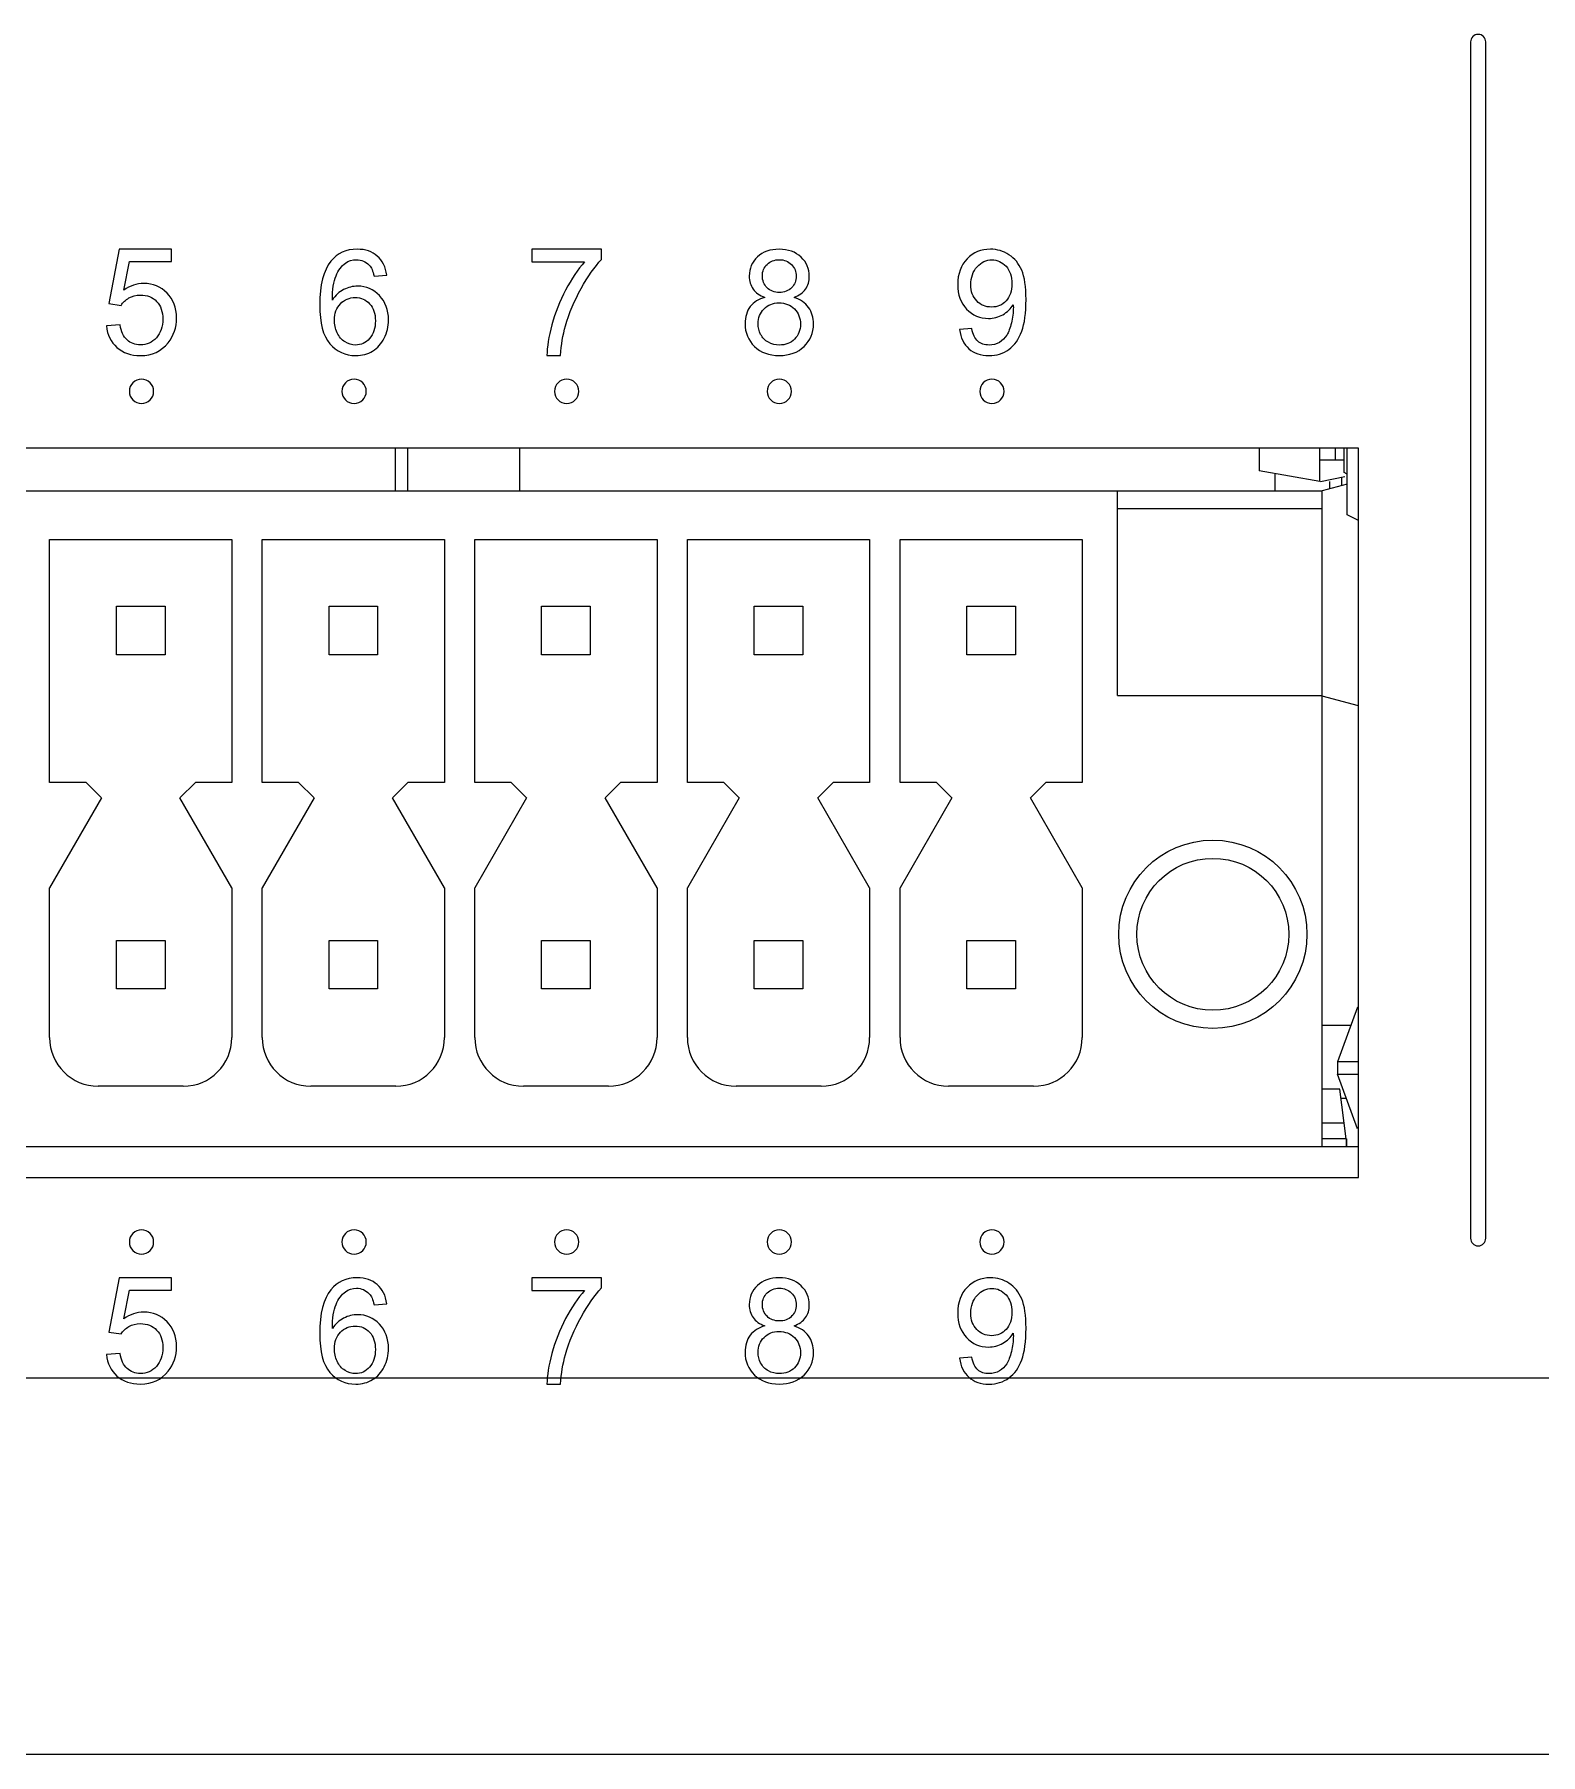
# Model space of a CAD drawing. Header units: millimetres. Extents: x 4086 to 8318, y 123 to 1549.
# Drawn here: x 6935.23 to 6960.03, y 1054.42 to 1082.74 of the extents above; entities that cross this region are included whole.
import ezdxf

# ---------------------------------------------------------------- set-up
doc = ezdxf.new("R2010")
doc.units = ezdxf.units.MM
doc.layers.add('20_ALL_FEATURES', color=7, linetype='Continuous')
doc.layers.add('layer 3', color=7, linetype='Continuous')

msp = doc.modelspace()

# ---------------------------------------------------------------- linework, layer by layer
at = {"layer": '20_ALL_FEATURES', "color": 7, "linetype": 'Continuous'}
for p, q in [((6957.033, 1075.925), (6913.433, 1075.925)), ((6941.175, 1075.225), (6941.175, 1075.925)), ((6941.375, 1075.925), (6941.375, 1075.225)), ((6943.22, 1075.925), (6943.22, 1075.225)), ((6955.395, 1075.925), (6955.395, 1075.553)), ((6956.395, 1075.376), (6956.395, 1075.925)), ((6956.645, 1075.925), (6956.645, 1075.736)), ((6956.795, 1075.524), (6956.795, 1075.925)), ((6956.845, 1074.831), (6956.845, 1075.925)), ((6957.033, 1063.925), (6957.033, 1075.925)), ((6956.395, 1075.376), (6955.395, 1075.553)), ((6956.395, 1075.736), (6956.795, 1075.736)), ((6955.655, 1075.507), (6955.655, 1075.225)), ((6956.405, 1075.376), (6956.808, 1075.462)), ((6956.845, 1075.333), (6956.433, 1075.223)), ((6956.555, 1075.376), (6956.555, 1075.256)), ((6956.755, 1075.309), (6956.755, 1075.451)), ((6956.845, 1075.499), (6956.795, 1075.524)), ((6914.033, 1075.225), (6956.433, 1075.225)), ((6953.063, 1071.855), (6953.063, 1075.225)), ((6956.433, 1064.425), (6956.433, 1075.225)), ((6956.433, 1074.925), (6953.063, 1074.925)), ((6957.033, 1074.738), (6956.845, 1074.831)), ((6935.483, 1070.425), (6935.483, 1074.425)), ((6935.483, 1074.425), (6938.483, 1074.425)), ((6938.483, 1074.425), (6938.483, 1070.425)), ((6938.983, 1070.425), (6938.983, 1074.425)), ((6938.983, 1074.425), (6941.983, 1074.425)), ((6941.983, 1074.425), (6941.983, 1070.425)), ((6942.483, 1070.425), (6942.483, 1074.425)), ((6942.483, 1074.425), (6945.483, 1074.425)), ((6945.483, 1074.425), (6945.483, 1070.425)), ((6945.983, 1070.425), (6945.983, 1074.425)), ((6945.983, 1074.425), (6948.983, 1074.425)), ((6948.983, 1074.425), (6948.983, 1070.425)), ((6949.483, 1070.425), (6949.483, 1074.425)), ((6949.483, 1074.425), (6952.483, 1074.425)), ((6952.483, 1074.425), (6952.483, 1070.425)), ((6936.583, 1072.525), (6936.583, 1073.325)), ((6936.583, 1073.325), (6937.383, 1073.325)), ((6937.383, 1073.325), (6937.383, 1072.525)), ((6940.083, 1072.525), (6940.083, 1073.325)), ((6940.083, 1073.325), (6940.883, 1073.325)), ((6940.883, 1073.325), (6940.883, 1072.525)), ((6943.583, 1072.525), (6943.583, 1073.325)), ((6943.583, 1073.325), (6944.383, 1073.325)), ((6944.383, 1073.325), (6944.383, 1072.525)), ((6947.083, 1072.525), (6947.083, 1073.325)), ((6947.083, 1073.325), (6947.883, 1073.325)), ((6947.883, 1073.325), (6947.883, 1072.525)), ((6950.583, 1072.525), (6950.583, 1073.325)), ((6950.583, 1073.325), (6951.383, 1073.325)), ((6951.383, 1073.325), (6951.383, 1072.525)), ((6937.383, 1072.525), (6936.583, 1072.525)), ((6940.883, 1072.525), (6940.083, 1072.525)), ((6944.383, 1072.525), (6943.583, 1072.525)), ((6947.883, 1072.525), (6947.083, 1072.525)), ((6951.383, 1072.525), (6950.583, 1072.525)), ((6953.063, 1071.855), (6956.433, 1071.855)), ((6957.033, 1071.685), (6956.433, 1071.846)), ((6936.083, 1070.425), (6935.483, 1070.425)), ((6936.336, 1070.171), (6935.483, 1068.692)), ((6936.083, 1070.425), (6936.336, 1070.171)), ((6937.629, 1070.171), (6937.883, 1070.425)), ((6938.483, 1068.692), (6937.629, 1070.171)), ((6938.483, 1070.425), (6937.883, 1070.425)), ((6939.583, 1070.425), (6938.983, 1070.425)), ((6939.836, 1070.171), (6938.983, 1068.692)), ((6939.583, 1070.425), (6939.836, 1070.171)), ((6941.129, 1070.171), (6941.383, 1070.425)), ((6941.983, 1068.692), (6941.129, 1070.171)), ((6941.983, 1070.425), (6941.383, 1070.425)), ((6943.083, 1070.425), (6942.483, 1070.425)), ((6943.336, 1070.171), (6942.483, 1068.692)), ((6943.083, 1070.425), (6943.336, 1070.171)), ((6944.629, 1070.171), (6944.883, 1070.425)), ((6945.483, 1068.692), (6944.629, 1070.171)), ((6945.483, 1070.425), (6944.883, 1070.425)), ((6946.583, 1070.425), (6945.983, 1070.425)), ((6946.836, 1070.171), (6945.983, 1068.692)), ((6946.583, 1070.425), (6946.836, 1070.171)), ((6948.129, 1070.171), (6948.383, 1070.425)), ((6948.983, 1068.692), (6948.129, 1070.171)), ((6948.983, 1070.425), (6948.383, 1070.425)), ((6950.083, 1070.425), (6949.483, 1070.425)), ((6950.336, 1070.171), (6949.483, 1068.692)), ((6950.083, 1070.425), (6950.336, 1070.171)), ((6951.629, 1070.171), (6951.883, 1070.425)), ((6952.483, 1068.692), (6951.629, 1070.171)), ((6952.483, 1070.425), (6951.883, 1070.425)), ((6935.483, 1066.225), (6935.483, 1068.692)), ((6938.483, 1068.692), (6938.483, 1066.225)), ((6938.983, 1066.225), (6938.983, 1068.692)), ((6941.983, 1068.692), (6941.983, 1066.225)), ((6942.483, 1066.225), (6942.483, 1068.692)), ((6945.483, 1068.692), (6945.483, 1066.225)), ((6945.983, 1066.225), (6945.983, 1068.692)), ((6948.983, 1068.692), (6948.983, 1066.225)), ((6949.483, 1066.225), (6949.483, 1068.692)), ((6952.483, 1068.692), (6952.483, 1066.225)), ((6936.583, 1067.025), (6936.583, 1067.825)), ((6936.583, 1067.825), (6937.383, 1067.825)), ((6937.383, 1067.825), (6937.383, 1067.025)), ((6940.083, 1067.025), (6940.083, 1067.825)), ((6940.083, 1067.825), (6940.883, 1067.825)), ((6940.883, 1067.825), (6940.883, 1067.025)), ((6943.583, 1067.025), (6943.583, 1067.825)), ((6943.583, 1067.825), (6944.383, 1067.825)), ((6944.383, 1067.825), (6944.383, 1067.025)), ((6947.083, 1067.025), (6947.083, 1067.825)), ((6947.083, 1067.825), (6947.883, 1067.825)), ((6947.883, 1067.825), (6947.883, 1067.025)), ((6950.583, 1067.025), (6950.583, 1067.825)), ((6950.583, 1067.825), (6951.383, 1067.825)), ((6951.383, 1067.825), (6951.383, 1067.025)), ((6937.383, 1067.025), (6936.583, 1067.025)), ((6940.883, 1067.025), (6940.083, 1067.025)), ((6944.383, 1067.025), (6943.583, 1067.025)), ((6947.883, 1067.025), (6947.083, 1067.025)), ((6951.383, 1067.025), (6950.583, 1067.025)), ((6957.012, 1066.725), (6956.685, 1065.825)), ((6956.903, 1066.425), (6956.433, 1066.425)), ((6956.685, 1065.825), (6956.685, 1065.625)), ((6957.033, 1065.825), (6956.685, 1065.825)), ((6937.683, 1065.425), (6936.283, 1065.425)), ((6941.183, 1065.425), (6939.783, 1065.425)), ((6944.683, 1065.425), (6943.283, 1065.425)), ((6948.183, 1065.425), (6946.783, 1065.425)), ((6951.683, 1065.425), (6950.283, 1065.425)), ((6956.726, 1065.375), (6956.433, 1065.375)), ((6957.012, 1064.725), (6956.685, 1065.625)), ((6956.685, 1065.625), (6957.033, 1065.625)), ((6956.826, 1064.56), (6956.726, 1065.375)), ((6956.83, 1065.225), (6956.745, 1065.225)), ((6956.795, 1064.816), (6956.433, 1064.816)), ((6956.826, 1064.56), (6956.433, 1064.56)), ((6956.826, 1064.56), (6956.826, 1064.435)), ((6956.826, 1064.56), (6956.836, 1064.56)), ((6956.836, 1064.56), (6956.836, 1064.425)), ((6957.033, 1064.425), (6913.433, 1064.425)), ((6913.433, 1063.925), (6957.033, 1063.925)), ((6846.023, 1060.625), (7173.323, 1060.625)), ((7173.273, 1054.425), (6846.073, 1054.425))]:
    msp.add_line(p, q, dxfattribs=at)
for radius in [1.55, 1.25]:
    msp.add_circle((6954.633, 1067.925), radius, dxfattribs=at)
for centre, start, end in [((6936.283, 1066.225), 180, 270), ((6937.683, 1066.225), 270, 0), ((6939.783, 1066.225), 180, 270), ((6941.183, 1066.225), 270, 0), ((6943.283, 1066.225), 180, 270), ((6944.683, 1066.225), 270, 0), ((6946.783, 1066.225), 180, 270), ((6948.183, 1066.225), 270, 0), ((6950.283, 1066.225), 180, 270), ((6951.683, 1066.225), 270, 0)]:
    msp.add_arc(centre, 0.8, start, end, dxfattribs=at)
at = {"layer": 'layer 3'}
for points, knots in [([(6959.126, 1082.611), (6959.126, 1076.048), (6959.126, 1066.203), (6959.126, 1062.922), (6959.126, 1062.922), (6959.126, 1062.853), (6959.07, 1062.797), (6959.001, 1062.797), (6959.001, 1062.797), (6958.932, 1062.797), (6958.876, 1062.853), (6958.876, 1062.922), (6958.876, 1062.922), (6958.876, 1069.485), (6958.876, 1079.329), (6958.876, 1082.611), (6958.876, 1082.611), (6958.876, 1082.68), (6958.932, 1082.736), (6959.001, 1082.736), (6959.001, 1082.736), (6959.07, 1082.736), (6959.126, 1082.68), (6959.126, 1082.611)], [0, 0, 0, 0, 0.142857, 0.142857, 0.142857, 0.142857, 0.285714, 0.285714, 0.285714, 0.285714, 0.428571, 0.428571, 0.428571, 0.428571, 0.571429, 0.571429, 0.571429, 0.571429, 0.714286, 0.714286, 0.714286, 0.714286, 1, 1, 1, 1]), ([(6936.419, 1077.937), (6936.419, 1077.937), (6936.643, 1077.954), (6936.643, 1077.954), (6936.643, 1077.954), (6936.659, 1077.845), (6936.698, 1077.763), (6936.758, 1077.708), (6936.758, 1077.708), (6936.818, 1077.653), (6936.891, 1077.626), (6936.978, 1077.626), (6936.978, 1077.626), (6937.082, 1077.626), (6937.169, 1077.665), (6937.24, 1077.742), (6937.24, 1077.742), (6937.311, 1077.82), (6937.346, 1077.923), (6937.346, 1078.051), (6937.346, 1078.051), (6937.346, 1078.173), (6937.313, 1078.269), (6937.245, 1078.34), (6937.245, 1078.34), (6937.177, 1078.411), (6937.087, 1078.446), (6936.976, 1078.446), (6936.976, 1078.446), (6936.906, 1078.446), (6936.844, 1078.43), (6936.789, 1078.398), (6936.789, 1078.398), (6936.734, 1078.367), (6936.691, 1078.326), (6936.66, 1078.276), (6936.66, 1078.276), (6936.66, 1078.276), (6936.458, 1078.305), (6936.458, 1078.305), (6936.458, 1078.305), (6936.458, 1078.305), (6936.626, 1079.2), (6936.626, 1079.2), (6936.626, 1079.2), (6936.626, 1079.2), (6937.49, 1079.2), (6937.49, 1079.2), (6937.49, 1079.2), (6937.49, 1079.2), (6937.49, 1078.996), (6937.49, 1078.996), (6937.49, 1078.996), (6937.49, 1078.996), (6936.796, 1078.996), (6936.796, 1078.996), (6936.796, 1078.996), (6936.796, 1078.996), (6936.704, 1078.526), (6936.704, 1078.526), (6936.704, 1078.526), (6936.808, 1078.599), (6936.917, 1078.636), (6937.032, 1078.636), (6937.032, 1078.636), (6937.184, 1078.636), (6937.312, 1078.583), (6937.416, 1078.477), (6937.416, 1078.477), (6937.52, 1078.372), (6937.573, 1078.237), (6937.573, 1078.071), (6937.573, 1078.071), (6937.573, 1077.913), (6937.527, 1077.777), (6937.435, 1077.662), (6937.435, 1077.662), (6937.323, 1077.521), (6937.171, 1077.45), (6936.978, 1077.45), (6936.978, 1077.45), (6936.82, 1077.45), (6936.691, 1077.495), (6936.59, 1077.584), (6936.59, 1077.584), (6936.49, 1077.673), (6936.433, 1077.79), (6936.419, 1077.937)], [0, 0, 0, 0, 0.043478, 0.043478, 0.043478, 0.043478, 0.086957, 0.086957, 0.086957, 0.086957, 0.130435, 0.130435, 0.130435, 0.130435, 0.173913, 0.173913, 0.173913, 0.173913, 0.217391, 0.217391, 0.217391, 0.217391, 0.26087, 0.26087, 0.26087, 0.26087, 0.304348, 0.304348, 0.304348, 0.304348, 0.347826, 0.347826, 0.347826, 0.347826, 0.391304, 0.391304, 0.391304, 0.391304, 0.434783, 0.434783, 0.434783, 0.434783, 0.478261, 0.478261, 0.478261, 0.478261, 0.521739, 0.521739, 0.521739, 0.521739, 0.565217, 0.565217, 0.565217, 0.565217, 0.608696, 0.608696, 0.608696, 0.608696, 0.652174, 0.652174, 0.652174, 0.652174, 0.695652, 0.695652, 0.695652, 0.695652, 0.73913, 0.73913, 0.73913, 0.73913, 0.782609, 0.782609, 0.782609, 0.782609, 0.826087, 0.826087, 0.826087, 0.826087, 0.869565, 0.869565, 0.869565, 0.869565, 0.913043, 0.913043, 0.913043, 0.913043, 1, 1, 1, 1]), ([(6941.033, 1078.774), (6941.033, 1078.774), (6940.825, 1078.757), (6940.825, 1078.757), (6940.825, 1078.757), (6940.806, 1078.84), (6940.78, 1078.9), (6940.745, 1078.938), (6940.745, 1078.938), (6940.688, 1078.998), (6940.617, 1079.028), (6940.533, 1079.028), (6940.533, 1079.028), (6940.466, 1079.028), (6940.406, 1079.009), (6940.354, 1078.972), (6940.354, 1078.972), (6940.288, 1078.924), (6940.236, 1078.853), (6940.198, 1078.761), (6940.198, 1078.761), (6940.159, 1078.668), (6940.139, 1078.536), (6940.138, 1078.364), (6940.138, 1078.364), (6940.189, 1078.441), (6940.251, 1078.499), (6940.324, 1078.536), (6940.324, 1078.536), (6940.398, 1078.574), (6940.474, 1078.592), (6940.555, 1078.592), (6940.555, 1078.592), (6940.695, 1078.592), (6940.815, 1078.54), (6940.914, 1078.437), (6940.914, 1078.437), (6941.013, 1078.334), (6941.062, 1078.2), (6941.062, 1078.036), (6941.062, 1078.036), (6941.062, 1077.929), (6941.039, 1077.829), (6940.993, 1077.736), (6940.993, 1077.736), (6940.946, 1077.644), (6940.882, 1077.573), (6940.801, 1077.524), (6940.801, 1077.524), (6940.72, 1077.475), (6940.628, 1077.45), (6940.525, 1077.45), (6940.525, 1077.45), (6940.35, 1077.45), (6940.207, 1077.515), (6940.096, 1077.644), (6940.096, 1077.644), (6939.985, 1077.773), (6939.93, 1077.985), (6939.93, 1078.281), (6939.93, 1078.281), (6939.93, 1078.613), (6939.991, 1078.854), (6940.114, 1079.004), (6940.114, 1079.004), (6940.22, 1079.135), (6940.365, 1079.2), (6940.546, 1079.2), (6940.546, 1079.2), (6940.681, 1079.2), (6940.792, 1079.163), (6940.878, 1079.087), (6940.878, 1079.087), (6940.964, 1079.012), (6941.016, 1078.908), (6941.033, 1078.774)], [0, 0, 0, 0, 0.05, 0.05, 0.05, 0.05, 0.1, 0.1, 0.1, 0.1, 0.15, 0.15, 0.15, 0.15, 0.2, 0.2, 0.2, 0.2, 0.25, 0.25, 0.25, 0.25, 0.3, 0.3, 0.3, 0.3, 0.35, 0.35, 0.35, 0.35, 0.4, 0.4, 0.4, 0.4, 0.45, 0.45, 0.45, 0.45, 0.5, 0.5, 0.5, 0.5, 0.55, 0.55, 0.55, 0.55, 0.6, 0.6, 0.6, 0.6, 0.65, 0.65, 0.65, 0.65, 0.7, 0.7, 0.7, 0.7, 0.75, 0.75, 0.75, 0.75, 0.8, 0.8, 0.8, 0.8, 0.85, 0.85, 0.85, 0.85, 0.9, 0.9, 0.9, 0.9, 1, 1, 1, 1]), ([(6943.423, 1078.992), (6943.423, 1078.992), (6943.423, 1079.2), (6943.423, 1079.2), (6943.423, 1079.2), (6943.423, 1079.2), (6944.569, 1079.2), (6944.569, 1079.2), (6944.569, 1079.2), (6944.569, 1079.2), (6944.569, 1079.032), (6944.569, 1079.032), (6944.569, 1079.032), (6944.456, 1078.912), (6944.344, 1078.752), (6944.233, 1078.553), (6944.233, 1078.553), (6944.122, 1078.354), (6944.037, 1078.149), (6943.976, 1077.938), (6943.976, 1077.938), (6943.933, 1077.79), (6943.905, 1077.627), (6943.893, 1077.45), (6943.893, 1077.45), (6943.893, 1077.45), (6943.67, 1077.45), (6943.67, 1077.45), (6943.67, 1077.45), (6943.673, 1077.59), (6943.7, 1077.759), (6943.752, 1077.956), (6943.752, 1077.956), (6943.805, 1078.154), (6943.879, 1078.345), (6943.977, 1078.528), (6943.977, 1078.528), (6944.075, 1078.712), (6944.179, 1078.867), (6944.289, 1078.992), (6944.289, 1078.992), (6944.289, 1078.992), (6943.423, 1078.992), (6943.423, 1078.992)], [0, 0, 0, 0, 0.083333, 0.083333, 0.083333, 0.083333, 0.166667, 0.166667, 0.166667, 0.166667, 0.25, 0.25, 0.25, 0.25, 0.333333, 0.333333, 0.333333, 0.333333, 0.416667, 0.416667, 0.416667, 0.416667, 0.5, 0.5, 0.5, 0.5, 0.583333, 0.583333, 0.583333, 0.583333, 0.666667, 0.666667, 0.666667, 0.666667, 0.75, 0.75, 0.75, 0.75, 0.833333, 0.833333, 0.833333, 0.833333, 1, 1, 1, 1]), ([(6947.259, 1078.408), (6947.171, 1078.44), (6947.107, 1078.486), (6947.064, 1078.545), (6947.064, 1078.545), (6947.023, 1078.605), (6947.001, 1078.676), (6947.001, 1078.758), (6947.001, 1078.758), (6947.001, 1078.883), (6947.046, 1078.988), (6947.135, 1079.073), (6947.135, 1079.073), (6947.225, 1079.158), (6947.344, 1079.2), (6947.493, 1079.2), (6947.493, 1079.2), (6947.642, 1079.2), (6947.763, 1079.157), (6947.854, 1079.07), (6947.854, 1079.07), (6947.945, 1078.983), (6947.99, 1078.877), (6947.99, 1078.752), (6947.99, 1078.752), (6947.99, 1078.673), (6947.969, 1078.603), (6947.928, 1078.545), (6947.928, 1078.545), (6947.886, 1078.486), (6947.823, 1078.44), (6947.738, 1078.408), (6947.738, 1078.408), (6947.843, 1078.374), (6947.923, 1078.319), (6947.977, 1078.242), (6947.977, 1078.242), (6948.032, 1078.166), (6948.06, 1078.075), (6948.06, 1077.969), (6948.06, 1077.969), (6948.06, 1077.823), (6948.008, 1077.7), (6947.904, 1077.6), (6947.904, 1077.6), (6947.801, 1077.5), (6947.664, 1077.45), (6947.496, 1077.45), (6947.496, 1077.45), (6947.327, 1077.45), (6947.191, 1077.5), (6947.087, 1077.6), (6947.087, 1077.6), (6946.984, 1077.701), (6946.932, 1077.825), (6946.932, 1077.975), (6946.932, 1077.975), (6946.932, 1078.086), (6946.96, 1078.18), (6947.017, 1078.255), (6947.017, 1078.255), (6947.074, 1078.33), (6947.154, 1078.381), (6947.259, 1078.408)], [0, 0, 0, 0, 0.058824, 0.058824, 0.058824, 0.058824, 0.117647, 0.117647, 0.117647, 0.117647, 0.176471, 0.176471, 0.176471, 0.176471, 0.235294, 0.235294, 0.235294, 0.235294, 0.294118, 0.294118, 0.294118, 0.294118, 0.352941, 0.352941, 0.352941, 0.352941, 0.411765, 0.411765, 0.411765, 0.411765, 0.470588, 0.470588, 0.470588, 0.470588, 0.529412, 0.529412, 0.529412, 0.529412, 0.588235, 0.588235, 0.588235, 0.588235, 0.647059, 0.647059, 0.647059, 0.647059, 0.705882, 0.705882, 0.705882, 0.705882, 0.764706, 0.764706, 0.764706, 0.764706, 0.823529, 0.823529, 0.823529, 0.823529, 0.882353, 0.882353, 0.882353, 0.882353, 1, 1, 1, 1]), ([(6947.217, 1078.766), (6947.217, 1078.685), (6947.243, 1078.618), (6947.294, 1078.567), (6947.294, 1078.567), (6947.346, 1078.515), (6947.414, 1078.489), (6947.498, 1078.489), (6947.498, 1078.489), (6947.58, 1078.489), (6947.646, 1078.515), (6947.698, 1078.566), (6947.698, 1078.566), (6947.749, 1078.617), (6947.775, 1078.68), (6947.775, 1078.754), (6947.775, 1078.754), (6947.775, 1078.831), (6947.748, 1078.896), (6947.695, 1078.949), (6947.695, 1078.949), (6947.643, 1079.002), (6947.576, 1079.028), (6947.496, 1079.028), (6947.496, 1079.028), (6947.415, 1079.028), (6947.348, 1079.002), (6947.295, 1078.951), (6947.295, 1078.951), (6947.243, 1078.899), (6947.217, 1078.838), (6947.217, 1078.766)], [0, 0, 0, 0, 0.111111, 0.111111, 0.111111, 0.111111, 0.222222, 0.222222, 0.222222, 0.222222, 0.333333, 0.333333, 0.333333, 0.333333, 0.444444, 0.444444, 0.444444, 0.444444, 0.555556, 0.555556, 0.555556, 0.555556, 0.666667, 0.666667, 0.666667, 0.666667, 0.777778, 0.777778, 0.777778, 0.777778, 1, 1, 1, 1]), ([(6950.464, 1077.877), (6950.464, 1077.877), (6950.665, 1077.893), (6950.665, 1077.893), (6950.665, 1077.893), (6950.683, 1077.798), (6950.715, 1077.73), (6950.764, 1077.687), (6950.764, 1077.687), (6950.812, 1077.644), (6950.874, 1077.623), (6950.949, 1077.623), (6950.949, 1077.623), (6951.014, 1077.623), (6951.071, 1077.638), (6951.12, 1077.667), (6951.12, 1077.667), (6951.169, 1077.697), (6951.209, 1077.736), (6951.24, 1077.786), (6951.24, 1077.786), (6951.27, 1077.836), (6951.296, 1077.903), (6951.317, 1077.987), (6951.317, 1077.987), (6951.339, 1078.071), (6951.349, 1078.157), (6951.349, 1078.244), (6951.349, 1078.244), (6951.349, 1078.254), (6951.348, 1078.268), (6951.348, 1078.287), (6951.348, 1078.287), (6951.306, 1078.22), (6951.248, 1078.165), (6951.176, 1078.123), (6951.176, 1078.123), (6951.103, 1078.082), (6951.024, 1078.061), (6950.94, 1078.061), (6950.94, 1078.061), (6950.798, 1078.061), (6950.678, 1078.112), (6950.58, 1078.215), (6950.58, 1078.215), (6950.482, 1078.318), (6950.433, 1078.453), (6950.433, 1078.622), (6950.433, 1078.622), (6950.433, 1078.796), (6950.484, 1078.936), (6950.587, 1079.042), (6950.587, 1079.042), (6950.689, 1079.147), (6950.817, 1079.2), (6950.971, 1079.2), (6950.971, 1079.2), (6951.082, 1079.2), (6951.184, 1079.17), (6951.277, 1079.11), (6951.277, 1079.11), (6951.369, 1079.05), (6951.439, 1078.965), (6951.486, 1078.854), (6951.486, 1078.854), (6951.534, 1078.743), (6951.558, 1078.582), (6951.558, 1078.372), (6951.558, 1078.372), (6951.558, 1078.153), (6951.535, 1077.978), (6951.487, 1077.849), (6951.487, 1077.849), (6951.44, 1077.719), (6951.369, 1077.62), (6951.275, 1077.552), (6951.275, 1077.552), (6951.181, 1077.484), (6951.072, 1077.45), (6950.946, 1077.45), (6950.946, 1077.45), (6950.811, 1077.45), (6950.702, 1077.487), (6950.617, 1077.562), (6950.617, 1077.562), (6950.532, 1077.637), (6950.481, 1077.742), (6950.464, 1077.877)], [0, 0, 0, 0, 0.043478, 0.043478, 0.043478, 0.043478, 0.086957, 0.086957, 0.086957, 0.086957, 0.130435, 0.130435, 0.130435, 0.130435, 0.173913, 0.173913, 0.173913, 0.173913, 0.217391, 0.217391, 0.217391, 0.217391, 0.26087, 0.26087, 0.26087, 0.26087, 0.304348, 0.304348, 0.304348, 0.304348, 0.347826, 0.347826, 0.347826, 0.347826, 0.391304, 0.391304, 0.391304, 0.391304, 0.434783, 0.434783, 0.434783, 0.434783, 0.478261, 0.478261, 0.478261, 0.478261, 0.521739, 0.521739, 0.521739, 0.521739, 0.565217, 0.565217, 0.565217, 0.565217, 0.608696, 0.608696, 0.608696, 0.608696, 0.652174, 0.652174, 0.652174, 0.652174, 0.695652, 0.695652, 0.695652, 0.695652, 0.73913, 0.73913, 0.73913, 0.73913, 0.782609, 0.782609, 0.782609, 0.782609, 0.826087, 0.826087, 0.826087, 0.826087, 0.869565, 0.869565, 0.869565, 0.869565, 0.913043, 0.913043, 0.913043, 0.913043, 1, 1, 1, 1]), ([(6951.324, 1078.633), (6951.324, 1078.753), (6951.292, 1078.849), (6951.228, 1078.919), (6951.228, 1078.919), (6951.165, 1078.99), (6951.087, 1079.026), (6950.996, 1079.026), (6950.996, 1079.026), (6950.902, 1079.026), (6950.821, 1078.988), (6950.752, 1078.912), (6950.752, 1078.912), (6950.683, 1078.835), (6950.649, 1078.736), (6950.649, 1078.615), (6950.649, 1078.615), (6950.649, 1078.506), (6950.681, 1078.418), (6950.746, 1078.35), (6950.746, 1078.35), (6950.812, 1078.281), (6950.893, 1078.248), (6950.99, 1078.248), (6950.99, 1078.248), (6951.088, 1078.248), (6951.167, 1078.281), (6951.23, 1078.35), (6951.23, 1078.35), (6951.293, 1078.418), (6951.324, 1078.512), (6951.324, 1078.633)], [0, 0, 0, 0, 0.111111, 0.111111, 0.111111, 0.111111, 0.222222, 0.222222, 0.222222, 0.222222, 0.333333, 0.333333, 0.333333, 0.333333, 0.444444, 0.444444, 0.444444, 0.444444, 0.555556, 0.555556, 0.555556, 0.555556, 0.666667, 0.666667, 0.666667, 0.666667, 0.777778, 0.777778, 0.777778, 0.777778, 1, 1, 1, 1]), ([(6940.171, 1078.035), (6940.171, 1077.962), (6940.187, 1077.893), (6940.218, 1077.826), (6940.218, 1077.826), (6940.248, 1077.76), (6940.291, 1077.71), (6940.346, 1077.675), (6940.346, 1077.675), (6940.401, 1077.64), (6940.459, 1077.623), (6940.521, 1077.623), (6940.521, 1077.623), (6940.611, 1077.623), (6940.688, 1077.659), (6940.751, 1077.731), (6940.751, 1077.731), (6940.815, 1077.802), (6940.846, 1077.9), (6940.846, 1078.023), (6940.846, 1078.023), (6940.846, 1078.141), (6940.815, 1078.235), (6940.752, 1078.303), (6940.752, 1078.303), (6940.69, 1078.371), (6940.61, 1078.406), (6940.513, 1078.406), (6940.513, 1078.406), (6940.418, 1078.406), (6940.337, 1078.371), (6940.271, 1078.303), (6940.271, 1078.303), (6940.205, 1078.235), (6940.171, 1078.145), (6940.171, 1078.035)], [0, 0, 0, 0, 0.1, 0.1, 0.1, 0.1, 0.2, 0.2, 0.2, 0.2, 0.3, 0.3, 0.3, 0.3, 0.4, 0.4, 0.4, 0.4, 0.5, 0.5, 0.5, 0.5, 0.6, 0.6, 0.6, 0.6, 0.7, 0.7, 0.7, 0.7, 0.8, 0.8, 0.8, 0.8, 1, 1, 1, 1]), ([(6947.147, 1077.973), (6947.147, 1077.913), (6947.161, 1077.855), (6947.189, 1077.799), (6947.189, 1077.799), (6947.217, 1077.743), (6947.259, 1077.7), (6947.316, 1077.669), (6947.316, 1077.669), (6947.372, 1077.638), (6947.433, 1077.623), (6947.497, 1077.623), (6947.497, 1077.623), (6947.599, 1077.623), (6947.682, 1077.655), (6947.747, 1077.72), (6947.747, 1077.72), (6947.812, 1077.784), (6947.844, 1077.867), (6947.844, 1077.966), (6947.844, 1077.966), (6947.844, 1078.068), (6947.811, 1078.151), (6947.744, 1078.218), (6947.744, 1078.218), (6947.677, 1078.284), (6947.592, 1078.317), (6947.491, 1078.317), (6947.491, 1078.317), (6947.391, 1078.317), (6947.309, 1078.284), (6947.244, 1078.219), (6947.244, 1078.219), (6947.18, 1078.153), (6947.147, 1078.072), (6947.147, 1077.973)], [0, 0, 0, 0, 0.1, 0.1, 0.1, 0.1, 0.2, 0.2, 0.2, 0.2, 0.3, 0.3, 0.3, 0.3, 0.4, 0.4, 0.4, 0.4, 0.5, 0.5, 0.5, 0.5, 0.6, 0.6, 0.6, 0.6, 0.7, 0.7, 0.7, 0.7, 0.8, 0.8, 0.8, 0.8, 1, 1, 1, 1]), ([(6936.996, 1077.061), (6937.106, 1077.061), (6937.196, 1076.971), (6937.196, 1076.861), (6937.196, 1076.861), (6937.196, 1076.75), (6937.106, 1076.661), (6936.996, 1076.661), (6936.996, 1076.661), (6936.885, 1076.661), (6936.796, 1076.75), (6936.796, 1076.861), (6936.796, 1076.861), (6936.796, 1076.971), (6936.885, 1077.061), (6936.996, 1077.061)], [0, 0, 0, 0, 0.2, 0.2, 0.2, 0.2, 0.4, 0.4, 0.4, 0.4, 0.6, 0.6, 0.6, 0.6, 1, 1, 1, 1]), ([(6940.496, 1077.061), (6940.606, 1077.061), (6940.696, 1076.971), (6940.696, 1076.861), (6940.696, 1076.861), (6940.696, 1076.75), (6940.606, 1076.661), (6940.496, 1076.661), (6940.496, 1076.661), (6940.385, 1076.661), (6940.296, 1076.75), (6940.296, 1076.861), (6940.296, 1076.861), (6940.296, 1076.971), (6940.385, 1077.061), (6940.496, 1077.061)], [0, 0, 0, 0, 0.2, 0.2, 0.2, 0.2, 0.4, 0.4, 0.4, 0.4, 0.6, 0.6, 0.6, 0.6, 1, 1, 1, 1]), ([(6943.996, 1077.061), (6944.106, 1077.061), (6944.196, 1076.971), (6944.196, 1076.861), (6944.196, 1076.861), (6944.196, 1076.75), (6944.106, 1076.661), (6943.996, 1076.661), (6943.996, 1076.661), (6943.885, 1076.661), (6943.796, 1076.75), (6943.796, 1076.861), (6943.796, 1076.861), (6943.796, 1076.971), (6943.885, 1077.061), (6943.996, 1077.061)], [0, 0, 0, 0, 0.2, 0.2, 0.2, 0.2, 0.4, 0.4, 0.4, 0.4, 0.6, 0.6, 0.6, 0.6, 1, 1, 1, 1]), ([(6947.496, 1077.061), (6947.606, 1077.061), (6947.696, 1076.971), (6947.696, 1076.861), (6947.696, 1076.861), (6947.696, 1076.75), (6947.606, 1076.661), (6947.496, 1076.661), (6947.496, 1076.661), (6947.385, 1076.661), (6947.296, 1076.75), (6947.296, 1076.861), (6947.296, 1076.861), (6947.296, 1076.971), (6947.385, 1077.061), (6947.496, 1077.061)], [0, 0, 0, 0, 0.2, 0.2, 0.2, 0.2, 0.4, 0.4, 0.4, 0.4, 0.6, 0.6, 0.6, 0.6, 1, 1, 1, 1]), ([(6950.996, 1077.061), (6951.106, 1077.061), (6951.196, 1076.971), (6951.196, 1076.861), (6951.196, 1076.861), (6951.196, 1076.75), (6951.106, 1076.661), (6950.996, 1076.661), (6950.996, 1076.661), (6950.885, 1076.661), (6950.796, 1076.75), (6950.796, 1076.861), (6950.796, 1076.861), (6950.796, 1076.971), (6950.885, 1077.061), (6950.996, 1077.061)], [0, 0, 0, 0, 0.2, 0.2, 0.2, 0.2, 0.4, 0.4, 0.4, 0.4, 0.6, 0.6, 0.6, 0.6, 1, 1, 1, 1]), ([(6936.996, 1063.061), (6937.106, 1063.061), (6937.196, 1062.972), (6937.196, 1062.861), (6937.196, 1062.861), (6937.196, 1062.751), (6937.106, 1062.661), (6936.996, 1062.661), (6936.996, 1062.661), (6936.885, 1062.661), (6936.796, 1062.751), (6936.796, 1062.861), (6936.796, 1062.861), (6936.796, 1062.972), (6936.885, 1063.061), (6936.996, 1063.061)], [0, 0, 0, 0, 0.2, 0.2, 0.2, 0.2, 0.4, 0.4, 0.4, 0.4, 0.6, 0.6, 0.6, 0.6, 1, 1, 1, 1]), ([(6940.496, 1063.061), (6940.606, 1063.061), (6940.696, 1062.972), (6940.696, 1062.861), (6940.696, 1062.861), (6940.696, 1062.751), (6940.606, 1062.661), (6940.496, 1062.661), (6940.496, 1062.661), (6940.385, 1062.661), (6940.296, 1062.751), (6940.296, 1062.861), (6940.296, 1062.861), (6940.296, 1062.972), (6940.385, 1063.061), (6940.496, 1063.061)], [0, 0, 0, 0, 0.2, 0.2, 0.2, 0.2, 0.4, 0.4, 0.4, 0.4, 0.6, 0.6, 0.6, 0.6, 1, 1, 1, 1]), ([(6943.996, 1063.061), (6944.106, 1063.061), (6944.196, 1062.972), (6944.196, 1062.861), (6944.196, 1062.861), (6944.196, 1062.751), (6944.106, 1062.661), (6943.996, 1062.661), (6943.996, 1062.661), (6943.885, 1062.661), (6943.796, 1062.751), (6943.796, 1062.861), (6943.796, 1062.861), (6943.796, 1062.972), (6943.885, 1063.061), (6943.996, 1063.061)], [0, 0, 0, 0, 0.2, 0.2, 0.2, 0.2, 0.4, 0.4, 0.4, 0.4, 0.6, 0.6, 0.6, 0.6, 1, 1, 1, 1]), ([(6947.496, 1063.061), (6947.606, 1063.061), (6947.696, 1062.972), (6947.696, 1062.861), (6947.696, 1062.861), (6947.696, 1062.751), (6947.606, 1062.661), (6947.496, 1062.661), (6947.496, 1062.661), (6947.385, 1062.661), (6947.296, 1062.751), (6947.296, 1062.861), (6947.296, 1062.861), (6947.296, 1062.972), (6947.385, 1063.061), (6947.496, 1063.061)], [0, 0, 0, 0, 0.2, 0.2, 0.2, 0.2, 0.4, 0.4, 0.4, 0.4, 0.6, 0.6, 0.6, 0.6, 1, 1, 1, 1]), ([(6950.996, 1063.061), (6951.106, 1063.061), (6951.196, 1062.972), (6951.196, 1062.861), (6951.196, 1062.861), (6951.196, 1062.751), (6951.106, 1062.661), (6950.996, 1062.661), (6950.996, 1062.661), (6950.885, 1062.661), (6950.796, 1062.751), (6950.796, 1062.861), (6950.796, 1062.861), (6950.796, 1062.972), (6950.885, 1063.061), (6950.996, 1063.061)], [0, 0, 0, 0, 0.2, 0.2, 0.2, 0.2, 0.4, 0.4, 0.4, 0.4, 0.6, 0.6, 0.6, 0.6, 1, 1, 1, 1]), ([(6936.419, 1061.009), (6936.419, 1061.009), (6936.643, 1061.026), (6936.643, 1061.026), (6936.643, 1061.026), (6936.659, 1060.917), (6936.698, 1060.835), (6936.758, 1060.779), (6936.758, 1060.779), (6936.818, 1060.725), (6936.891, 1060.697), (6936.978, 1060.697), (6936.978, 1060.697), (6937.082, 1060.697), (6937.169, 1060.736), (6937.24, 1060.814), (6937.24, 1060.814), (6937.311, 1060.891), (6937.346, 1060.994), (6937.346, 1061.123), (6937.346, 1061.123), (6937.346, 1061.245), (6937.313, 1061.341), (6937.245, 1061.412), (6937.245, 1061.412), (6937.177, 1061.482), (6937.087, 1061.517), (6936.976, 1061.517), (6936.976, 1061.517), (6936.906, 1061.517), (6936.844, 1061.502), (6936.789, 1061.47), (6936.789, 1061.47), (6936.734, 1061.438), (6936.691, 1061.397), (6936.66, 1061.347), (6936.66, 1061.347), (6936.66, 1061.347), (6936.458, 1061.376), (6936.458, 1061.376), (6936.458, 1061.376), (6936.458, 1061.376), (6936.626, 1062.272), (6936.626, 1062.272), (6936.626, 1062.272), (6936.626, 1062.272), (6937.49, 1062.272), (6937.49, 1062.272), (6937.49, 1062.272), (6937.49, 1062.272), (6937.49, 1062.067), (6937.49, 1062.067), (6937.49, 1062.067), (6937.49, 1062.067), (6936.796, 1062.067), (6936.796, 1062.067), (6936.796, 1062.067), (6936.796, 1062.067), (6936.704, 1061.597), (6936.704, 1061.597), (6936.704, 1061.597), (6936.808, 1061.671), (6936.917, 1061.707), (6937.032, 1061.707), (6937.032, 1061.707), (6937.184, 1061.707), (6937.312, 1061.655), (6937.416, 1061.549), (6937.416, 1061.549), (6937.52, 1061.444), (6937.573, 1061.308), (6937.573, 1061.143), (6937.573, 1061.143), (6937.573, 1060.985), (6937.527, 1060.848), (6937.435, 1060.734), (6937.435, 1060.734), (6937.323, 1060.592), (6937.171, 1060.522), (6936.978, 1060.522), (6936.978, 1060.522), (6936.82, 1060.522), (6936.691, 1060.567), (6936.59, 1060.655), (6936.59, 1060.655), (6936.49, 1060.744), (6936.433, 1060.862), (6936.419, 1061.009)], [0, 0, 0, 0, 0.043478, 0.043478, 0.043478, 0.043478, 0.086957, 0.086957, 0.086957, 0.086957, 0.130435, 0.130435, 0.130435, 0.130435, 0.173913, 0.173913, 0.173913, 0.173913, 0.217391, 0.217391, 0.217391, 0.217391, 0.26087, 0.26087, 0.26087, 0.26087, 0.304348, 0.304348, 0.304348, 0.304348, 0.347826, 0.347826, 0.347826, 0.347826, 0.391304, 0.391304, 0.391304, 0.391304, 0.434783, 0.434783, 0.434783, 0.434783, 0.478261, 0.478261, 0.478261, 0.478261, 0.521739, 0.521739, 0.521739, 0.521739, 0.565217, 0.565217, 0.565217, 0.565217, 0.608696, 0.608696, 0.608696, 0.608696, 0.652174, 0.652174, 0.652174, 0.652174, 0.695652, 0.695652, 0.695652, 0.695652, 0.73913, 0.73913, 0.73913, 0.73913, 0.782609, 0.782609, 0.782609, 0.782609, 0.826087, 0.826087, 0.826087, 0.826087, 0.869565, 0.869565, 0.869565, 0.869565, 0.913043, 0.913043, 0.913043, 0.913043, 1, 1, 1, 1]), ([(6941.033, 1061.846), (6941.033, 1061.846), (6940.825, 1061.829), (6940.825, 1061.829), (6940.825, 1061.829), (6940.806, 1061.912), (6940.78, 1061.972), (6940.745, 1062.009), (6940.745, 1062.009), (6940.688, 1062.07), (6940.617, 1062.1), (6940.533, 1062.1), (6940.533, 1062.1), (6940.466, 1062.1), (6940.406, 1062.081), (6940.354, 1062.043), (6940.354, 1062.043), (6940.288, 1061.995), (6940.236, 1061.925), (6940.198, 1061.832), (6940.198, 1061.832), (6940.159, 1061.739), (6940.139, 1061.607), (6940.138, 1061.436), (6940.138, 1061.436), (6940.189, 1061.513), (6940.251, 1061.57), (6940.324, 1061.608), (6940.324, 1061.608), (6940.398, 1061.645), (6940.474, 1061.664), (6940.555, 1061.664), (6940.555, 1061.664), (6940.695, 1061.664), (6940.815, 1061.612), (6940.914, 1061.509), (6940.914, 1061.509), (6941.013, 1061.405), (6941.062, 1061.272), (6941.062, 1061.108), (6941.062, 1061.108), (6941.062, 1061), (6941.039, 1060.901), (6940.993, 1060.808), (6940.993, 1060.808), (6940.946, 1060.715), (6940.882, 1060.645), (6940.801, 1060.596), (6940.801, 1060.596), (6940.72, 1060.547), (6940.628, 1060.522), (6940.525, 1060.522), (6940.525, 1060.522), (6940.35, 1060.522), (6940.207, 1060.587), (6940.096, 1060.715), (6940.096, 1060.715), (6939.985, 1060.844), (6939.93, 1061.057), (6939.93, 1061.353), (6939.93, 1061.353), (6939.93, 1061.684), (6939.991, 1061.925), (6940.114, 1062.076), (6940.114, 1062.076), (6940.22, 1062.207), (6940.365, 1062.272), (6940.546, 1062.272), (6940.546, 1062.272), (6940.681, 1062.272), (6940.792, 1062.234), (6940.878, 1062.159), (6940.878, 1062.159), (6940.964, 1062.083), (6941.016, 1061.979), (6941.033, 1061.846)], [0, 0, 0, 0, 0.05, 0.05, 0.05, 0.05, 0.1, 0.1, 0.1, 0.1, 0.15, 0.15, 0.15, 0.15, 0.2, 0.2, 0.2, 0.2, 0.25, 0.25, 0.25, 0.25, 0.3, 0.3, 0.3, 0.3, 0.35, 0.35, 0.35, 0.35, 0.4, 0.4, 0.4, 0.4, 0.45, 0.45, 0.45, 0.45, 0.5, 0.5, 0.5, 0.5, 0.55, 0.55, 0.55, 0.55, 0.6, 0.6, 0.6, 0.6, 0.65, 0.65, 0.65, 0.65, 0.7, 0.7, 0.7, 0.7, 0.75, 0.75, 0.75, 0.75, 0.8, 0.8, 0.8, 0.8, 0.85, 0.85, 0.85, 0.85, 0.9, 0.9, 0.9, 0.9, 1, 1, 1, 1]), ([(6943.423, 1062.064), (6943.423, 1062.064), (6943.423, 1062.272), (6943.423, 1062.272), (6943.423, 1062.272), (6943.423, 1062.272), (6944.569, 1062.272), (6944.569, 1062.272), (6944.569, 1062.272), (6944.569, 1062.272), (6944.569, 1062.104), (6944.569, 1062.104), (6944.569, 1062.104), (6944.456, 1061.984), (6944.344, 1061.824), (6944.233, 1061.625), (6944.233, 1061.625), (6944.122, 1061.425), (6944.037, 1061.22), (6943.976, 1061.01), (6943.976, 1061.01), (6943.933, 1060.861), (6943.905, 1060.698), (6943.893, 1060.522), (6943.893, 1060.522), (6943.893, 1060.522), (6943.67, 1060.522), (6943.67, 1060.522), (6943.67, 1060.522), (6943.673, 1060.661), (6943.7, 1060.83), (6943.752, 1061.028), (6943.752, 1061.028), (6943.805, 1061.226), (6943.879, 1061.416), (6943.977, 1061.6), (6943.977, 1061.6), (6944.075, 1061.783), (6944.179, 1061.938), (6944.289, 1062.064), (6944.289, 1062.064), (6944.289, 1062.064), (6943.423, 1062.064), (6943.423, 1062.064)], [0, 0, 0, 0, 0.083333, 0.083333, 0.083333, 0.083333, 0.166667, 0.166667, 0.166667, 0.166667, 0.25, 0.25, 0.25, 0.25, 0.333333, 0.333333, 0.333333, 0.333333, 0.416667, 0.416667, 0.416667, 0.416667, 0.5, 0.5, 0.5, 0.5, 0.583333, 0.583333, 0.583333, 0.583333, 0.666667, 0.666667, 0.666667, 0.666667, 0.75, 0.75, 0.75, 0.75, 0.833333, 0.833333, 0.833333, 0.833333, 1, 1, 1, 1]), ([(6947.259, 1061.48), (6947.171, 1061.512), (6947.107, 1061.558), (6947.064, 1061.617), (6947.064, 1061.617), (6947.023, 1061.676), (6947.001, 1061.747), (6947.001, 1061.83), (6947.001, 1061.83), (6947.001, 1061.955), (6947.046, 1062.059), (6947.135, 1062.144), (6947.135, 1062.144), (6947.225, 1062.229), (6947.344, 1062.272), (6947.493, 1062.272), (6947.493, 1062.272), (6947.642, 1062.272), (6947.763, 1062.228), (6947.854, 1062.141), (6947.854, 1062.141), (6947.945, 1062.054), (6947.99, 1061.949), (6947.99, 1061.824), (6947.99, 1061.824), (6947.99, 1061.744), (6947.969, 1061.675), (6947.928, 1061.616), (6947.928, 1061.616), (6947.886, 1061.557), (6947.823, 1061.512), (6947.738, 1061.48), (6947.738, 1061.48), (6947.843, 1061.446), (6947.923, 1061.391), (6947.977, 1061.314), (6947.977, 1061.314), (6948.032, 1061.238), (6948.06, 1061.147), (6948.06, 1061.041), (6948.06, 1061.041), (6948.06, 1060.894), (6948.008, 1060.771), (6947.904, 1060.672), (6947.904, 1060.672), (6947.801, 1060.572), (6947.664, 1060.522), (6947.496, 1060.522), (6947.496, 1060.522), (6947.327, 1060.522), (6947.191, 1060.572), (6947.087, 1060.672), (6947.087, 1060.672), (6946.984, 1060.772), (6946.932, 1060.897), (6946.932, 1061.047), (6946.932, 1061.047), (6946.932, 1061.158), (6946.96, 1061.251), (6947.017, 1061.326), (6947.017, 1061.326), (6947.074, 1061.402), (6947.154, 1061.453), (6947.259, 1061.48)], [0, 0, 0, 0, 0.058824, 0.058824, 0.058824, 0.058824, 0.117647, 0.117647, 0.117647, 0.117647, 0.176471, 0.176471, 0.176471, 0.176471, 0.235294, 0.235294, 0.235294, 0.235294, 0.294118, 0.294118, 0.294118, 0.294118, 0.352941, 0.352941, 0.352941, 0.352941, 0.411765, 0.411765, 0.411765, 0.411765, 0.470588, 0.470588, 0.470588, 0.470588, 0.529412, 0.529412, 0.529412, 0.529412, 0.588235, 0.588235, 0.588235, 0.588235, 0.647059, 0.647059, 0.647059, 0.647059, 0.705882, 0.705882, 0.705882, 0.705882, 0.764706, 0.764706, 0.764706, 0.764706, 0.823529, 0.823529, 0.823529, 0.823529, 0.882353, 0.882353, 0.882353, 0.882353, 1, 1, 1, 1]), ([(6950.464, 1060.948), (6950.464, 1060.948), (6950.665, 1060.965), (6950.665, 1060.965), (6950.665, 1060.965), (6950.683, 1060.87), (6950.715, 1060.801), (6950.764, 1060.758), (6950.764, 1060.758), (6950.812, 1060.716), (6950.874, 1060.694), (6950.949, 1060.694), (6950.949, 1060.694), (6951.014, 1060.694), (6951.071, 1060.709), (6951.12, 1060.739), (6951.12, 1060.739), (6951.169, 1060.768), (6951.209, 1060.808), (6951.24, 1060.858), (6951.24, 1060.858), (6951.27, 1060.907), (6951.296, 1060.974), (6951.317, 1061.059), (6951.317, 1061.059), (6951.339, 1061.143), (6951.349, 1061.229), (6951.349, 1061.316), (6951.349, 1061.316), (6951.349, 1061.325), (6951.348, 1061.339), (6951.348, 1061.358), (6951.348, 1061.358), (6951.306, 1061.291), (6951.248, 1061.236), (6951.176, 1061.195), (6951.176, 1061.195), (6951.103, 1061.153), (6951.024, 1061.132), (6950.94, 1061.132), (6950.94, 1061.132), (6950.798, 1061.132), (6950.678, 1061.184), (6950.58, 1061.287), (6950.58, 1061.287), (6950.482, 1061.389), (6950.433, 1061.525), (6950.433, 1061.693), (6950.433, 1061.693), (6950.433, 1061.867), (6950.484, 1062.007), (6950.587, 1062.113), (6950.587, 1062.113), (6950.689, 1062.219), (6950.817, 1062.272), (6950.971, 1062.272), (6950.971, 1062.272), (6951.082, 1062.272), (6951.184, 1062.242), (6951.277, 1062.182), (6951.277, 1062.182), (6951.369, 1062.122), (6951.439, 1062.037), (6951.486, 1061.925), (6951.486, 1061.925), (6951.534, 1061.814), (6951.558, 1061.653), (6951.558, 1061.443), (6951.558, 1061.443), (6951.558, 1061.224), (6951.535, 1061.05), (6951.487, 1060.92), (6951.487, 1060.92), (6951.44, 1060.79), (6951.369, 1060.691), (6951.275, 1060.624), (6951.275, 1060.624), (6951.181, 1060.556), (6951.072, 1060.522), (6950.946, 1060.522), (6950.946, 1060.522), (6950.811, 1060.522), (6950.702, 1060.559), (6950.617, 1060.634), (6950.617, 1060.634), (6950.532, 1060.708), (6950.481, 1060.813), (6950.464, 1060.948)], [0, 0, 0, 0, 0.043478, 0.043478, 0.043478, 0.043478, 0.086957, 0.086957, 0.086957, 0.086957, 0.130435, 0.130435, 0.130435, 0.130435, 0.173913, 0.173913, 0.173913, 0.173913, 0.217391, 0.217391, 0.217391, 0.217391, 0.26087, 0.26087, 0.26087, 0.26087, 0.304348, 0.304348, 0.304348, 0.304348, 0.347826, 0.347826, 0.347826, 0.347826, 0.391304, 0.391304, 0.391304, 0.391304, 0.434783, 0.434783, 0.434783, 0.434783, 0.478261, 0.478261, 0.478261, 0.478261, 0.521739, 0.521739, 0.521739, 0.521739, 0.565217, 0.565217, 0.565217, 0.565217, 0.608696, 0.608696, 0.608696, 0.608696, 0.652174, 0.652174, 0.652174, 0.652174, 0.695652, 0.695652, 0.695652, 0.695652, 0.73913, 0.73913, 0.73913, 0.73913, 0.782609, 0.782609, 0.782609, 0.782609, 0.826087, 0.826087, 0.826087, 0.826087, 0.869565, 0.869565, 0.869565, 0.869565, 0.913043, 0.913043, 0.913043, 0.913043, 1, 1, 1, 1]), ([(6947.217, 1061.837), (6947.217, 1061.756), (6947.243, 1061.69), (6947.294, 1061.638), (6947.294, 1061.638), (6947.346, 1061.587), (6947.414, 1061.561), (6947.498, 1061.561), (6947.498, 1061.561), (6947.58, 1061.561), (6947.646, 1061.586), (6947.698, 1061.638), (6947.698, 1061.638), (6947.749, 1061.689), (6947.775, 1061.751), (6947.775, 1061.825), (6947.775, 1061.825), (6947.775, 1061.903), (6947.748, 1061.968), (6947.695, 1062.021), (6947.695, 1062.021), (6947.643, 1062.073), (6947.576, 1062.1), (6947.496, 1062.1), (6947.496, 1062.1), (6947.415, 1062.1), (6947.348, 1062.074), (6947.295, 1062.022), (6947.295, 1062.022), (6947.243, 1061.971), (6947.217, 1061.909), (6947.217, 1061.837)], [0, 0, 0, 0, 0.111111, 0.111111, 0.111111, 0.111111, 0.222222, 0.222222, 0.222222, 0.222222, 0.333333, 0.333333, 0.333333, 0.333333, 0.444444, 0.444444, 0.444444, 0.444444, 0.555556, 0.555556, 0.555556, 0.555556, 0.666667, 0.666667, 0.666667, 0.666667, 0.777778, 0.777778, 0.777778, 0.777778, 1, 1, 1, 1]), ([(6951.324, 1061.704), (6951.324, 1061.825), (6951.292, 1061.92), (6951.228, 1061.991), (6951.228, 1061.991), (6951.165, 1062.062), (6951.087, 1062.097), (6950.996, 1062.097), (6950.996, 1062.097), (6950.902, 1062.097), (6950.821, 1062.059), (6950.752, 1061.983), (6950.752, 1061.983), (6950.683, 1061.907), (6950.649, 1061.808), (6950.649, 1061.687), (6950.649, 1061.687), (6950.649, 1061.578), (6950.681, 1061.489), (6950.746, 1061.421), (6950.746, 1061.421), (6950.812, 1061.353), (6950.893, 1061.319), (6950.99, 1061.319), (6950.99, 1061.319), (6951.088, 1061.319), (6951.167, 1061.353), (6951.23, 1061.421), (6951.23, 1061.421), (6951.293, 1061.489), (6951.324, 1061.584), (6951.324, 1061.704)], [0, 0, 0, 0, 0.111111, 0.111111, 0.111111, 0.111111, 0.222222, 0.222222, 0.222222, 0.222222, 0.333333, 0.333333, 0.333333, 0.333333, 0.444444, 0.444444, 0.444444, 0.444444, 0.555556, 0.555556, 0.555556, 0.555556, 0.666667, 0.666667, 0.666667, 0.666667, 0.777778, 0.777778, 0.777778, 0.777778, 1, 1, 1, 1]), ([(6940.171, 1061.106), (6940.171, 1061.033), (6940.187, 1060.964), (6940.218, 1060.898), (6940.218, 1060.898), (6940.248, 1060.832), (6940.291, 1060.781), (6940.346, 1060.747), (6940.346, 1060.747), (6940.401, 1060.712), (6940.459, 1060.694), (6940.521, 1060.694), (6940.521, 1060.694), (6940.611, 1060.694), (6940.688, 1060.73), (6940.751, 1060.802), (6940.751, 1060.802), (6940.815, 1060.874), (6940.846, 1060.971), (6940.846, 1061.094), (6940.846, 1061.094), (6940.846, 1061.213), (6940.815, 1061.306), (6940.752, 1061.375), (6940.752, 1061.375), (6940.69, 1061.443), (6940.61, 1061.477), (6940.513, 1061.477), (6940.513, 1061.477), (6940.418, 1061.477), (6940.337, 1061.443), (6940.271, 1061.375), (6940.271, 1061.375), (6940.205, 1061.306), (6940.171, 1061.217), (6940.171, 1061.106)], [0, 0, 0, 0, 0.1, 0.1, 0.1, 0.1, 0.2, 0.2, 0.2, 0.2, 0.3, 0.3, 0.3, 0.3, 0.4, 0.4, 0.4, 0.4, 0.5, 0.5, 0.5, 0.5, 0.6, 0.6, 0.6, 0.6, 0.7, 0.7, 0.7, 0.7, 0.8, 0.8, 0.8, 0.8, 1, 1, 1, 1]), ([(6947.147, 1061.045), (6947.147, 1060.985), (6947.161, 1060.927), (6947.189, 1060.871), (6947.189, 1060.871), (6947.217, 1060.815), (6947.259, 1060.771), (6947.316, 1060.741), (6947.316, 1060.741), (6947.372, 1060.71), (6947.433, 1060.694), (6947.497, 1060.694), (6947.497, 1060.694), (6947.599, 1060.694), (6947.682, 1060.727), (6947.747, 1060.791), (6947.747, 1060.791), (6947.812, 1060.856), (6947.844, 1060.938), (6947.844, 1061.038), (6947.844, 1061.038), (6947.844, 1061.139), (6947.811, 1061.223), (6947.744, 1061.289), (6947.744, 1061.289), (6947.677, 1061.355), (6947.592, 1061.388), (6947.491, 1061.388), (6947.491, 1061.388), (6947.391, 1061.388), (6947.309, 1061.356), (6947.244, 1061.29), (6947.244, 1061.29), (6947.18, 1061.225), (6947.147, 1061.143), (6947.147, 1061.045)], [0, 0, 0, 0, 0.1, 0.1, 0.1, 0.1, 0.2, 0.2, 0.2, 0.2, 0.3, 0.3, 0.3, 0.3, 0.4, 0.4, 0.4, 0.4, 0.5, 0.5, 0.5, 0.5, 0.6, 0.6, 0.6, 0.6, 0.7, 0.7, 0.7, 0.7, 0.8, 0.8, 0.8, 0.8, 1, 1, 1, 1])]:
    msp.add_open_spline(points, degree=3, knots=knots, dxfattribs=at)

doc.saveas('drawing.dxf')
